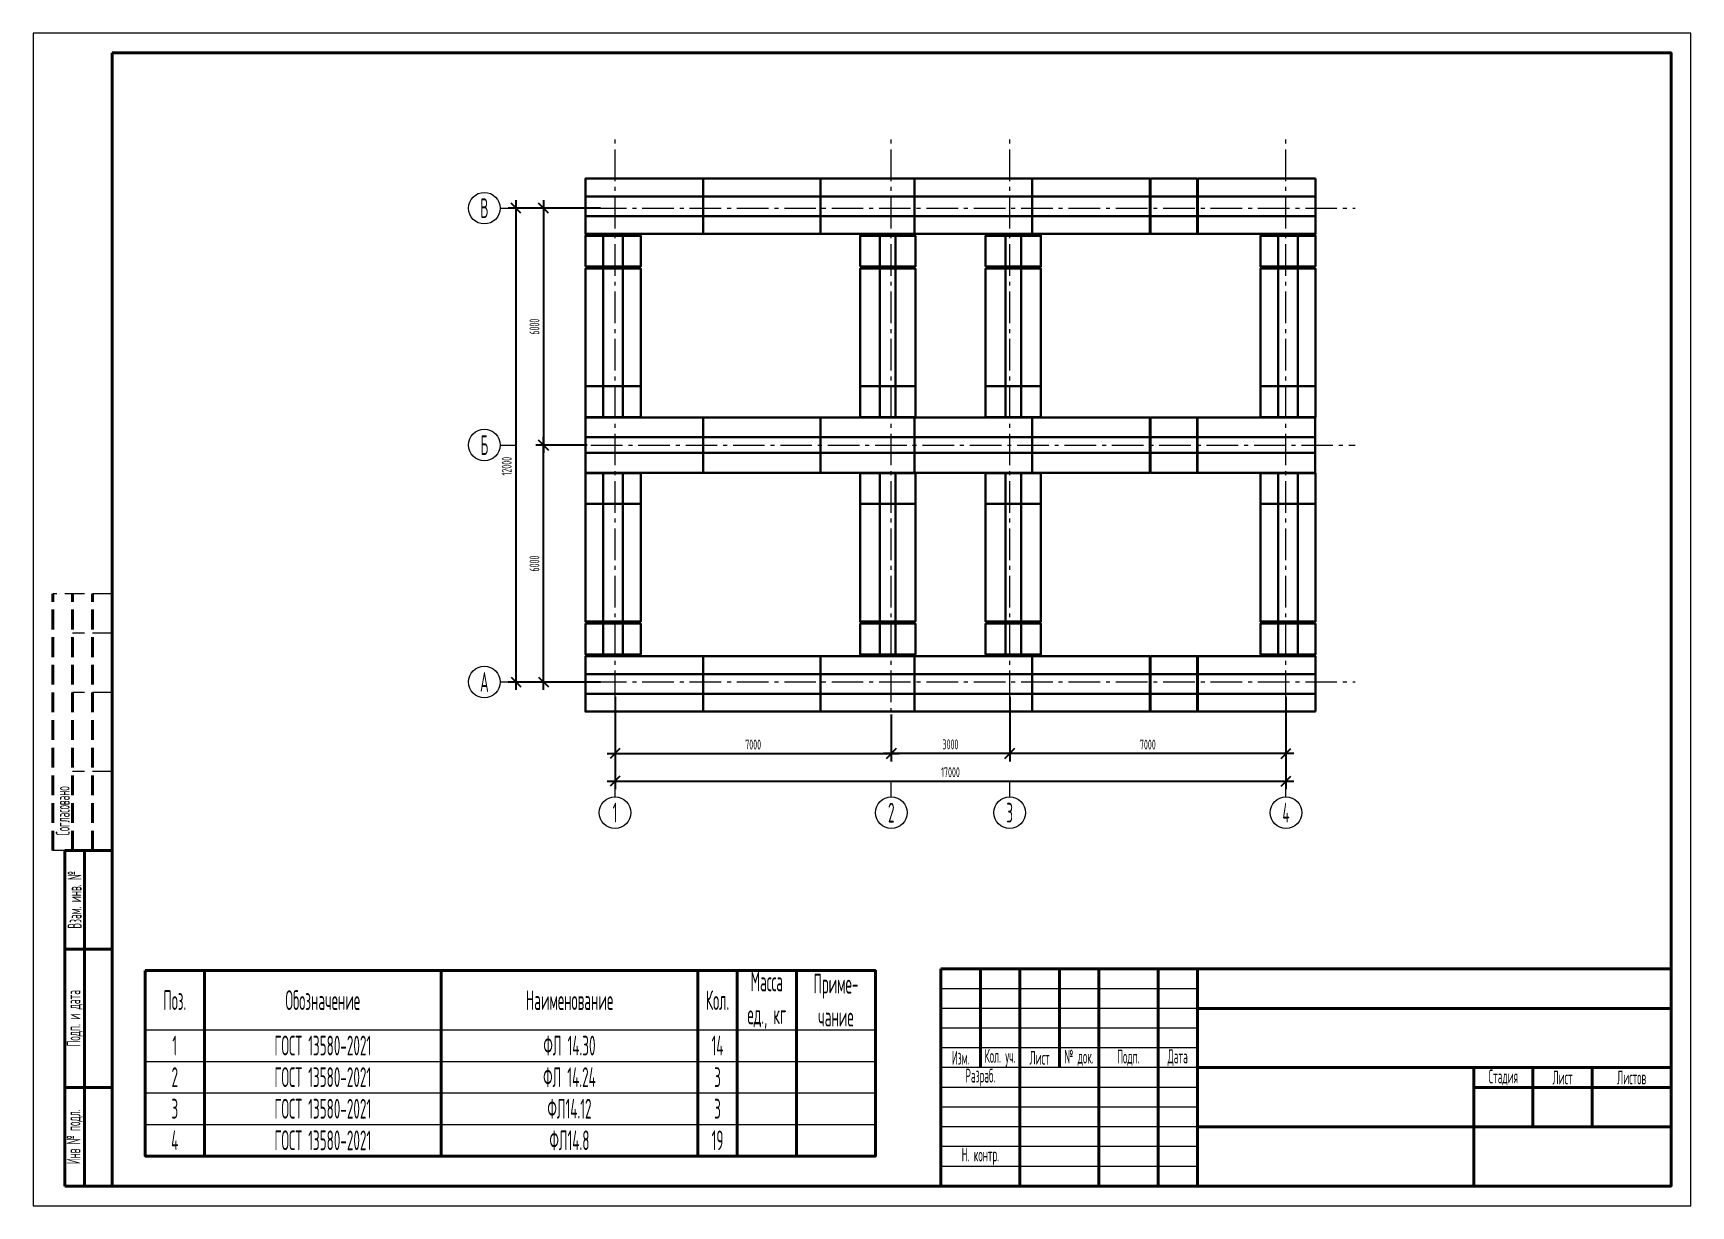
# Model space of a CAD drawing. Header units: millimetres. Extents: x -112328 to -70328, y 7725 to 37425.
import ezdxf

# ---------------------------------------------------------------- set-up
doc = ezdxf.new("R2010")
doc.units = ezdxf.units.MM
doc.linetypes.add('ГОСТ 2.303 4', pattern=[7, 5, -2, 0])
doc.linetypes.add('ГОСТ 2.303 6', pattern=[12, 8, -1.5, 1, -1.5])
for name, color, linetype, lineweight in [('лист', 7, 'Continuous', 5), ('оси', 1, 'ГОСТ 2.303 6', 5), ('размеры', 7, 'Continuous', 13), ('рамка', 7, 'Continuous', 40), ('фл', 7, 'Continuous', 30)]:
    doc.layers.add(name, color=color, linetype=linetype, lineweight=lineweight)
doc.styles.add('ГОСТ 2.304', font='CS_Gost2304.shx', dxfattribs={"width": 0.6})
doc.dimstyles.new('СПДС', dxfattribs={"dimscale": 100, "dimtxt": 2.5, "dimasz": 2.5, "dimexe": 2, "dimexo": 0.625, "dimgap": 1, "dimtad": 1, "dimdec": 0, "dimtxsty": 'ГОСТ 2.304', "dimblk": 'OBLIQUE', "dimblk1": 'OBLIQUE', "dimblk2": 'OBLIQUE', "dimcen": 2.5, "dimdle": 2, "dimadec": 0, "dimazin": 2, "dimtfac": 0.75, "dimtdec": 4, "dimtmove": 1, "dimatfit": 3, "dimfxl": 1, "dimtfill": 1, "dimtolj": 1, "dimarcsym": 1})

# ---------------------------------------------------------------- blocks, each defined once
blk = doc.blocks.new('_Oblique')
at = {"color": 0, "linetype": 'ByBlock', "lineweight": -2}
blk.add_line((-0.5, -0.5), (0.5, 0.5), dxfattribs=at)
blk = doc.blocks.new('*D13')
at = {"layer": 'Defpoints', "color": 0, "ltscale": 100}
for p in [(-97896, 32992), (-99396, 26992), (-98232, 26992)]:
    blk.add_point(p, dxfattribs=at)
at = {"layer": 'размеры', "color": 0, "lineweight": -2, "ltscale": 100}
for p, q in [((-99396, 33192), (-99396, 26792)), ((-97958, 32992), (-99596, 32992)), ((-98295, 26992), (-99596, 26992))]:
    blk.add_line(p, q, dxfattribs=at)
at = {"layer": 'размеры', "color": 0, "lineweight": -2, "ltscale": 100, "xscale": 250, "yscale": 250, "zscale": 250}
for p, rotation in [((-99396, 32992), 90), ((-99396, 26992), 270)]:
    blk.add_blockref('_Oblique', p, dxfattribs=dict(at, rotation=rotation))
at = {"layer": 'размеры', "color": 0, "ltscale": 100, "insert": (-99628, 29992), "char_height": 250, "attachment_point": 5, "rotation": 90, "style": 'ГОСТ 2.304', "bg_fill": 3, "box_fill_scale": 1.1, "bg_fill_color": 256, "bg_fill_true_color": 13158600, "bg_fill_transparency": 0}
blk.add_mtext('\\A1;6000', dxfattribs=at)
blk = doc.blocks.new('*D14')
at = {"layer": 'Defpoints', "color": 0, "ltscale": 100}
for p in [(-99396, 26992), (-98232, 26992), (-97896, 20992)]:
    blk.add_point(p, dxfattribs=at)
at = {"layer": 'размеры', "color": 0, "lineweight": -2, "ltscale": 100}
for p, q in [((-98295, 26992), (-99596, 26992)), ((-99396, 20792), (-99396, 27192)), ((-97958, 20992), (-99596, 20992))]:
    blk.add_line(p, q, dxfattribs=at)
at = {"layer": 'размеры', "color": 0, "lineweight": -2, "ltscale": 100, "xscale": 250, "yscale": 250, "zscale": 250}
for p, rotation in [((-99396, 26992), 90), ((-99396, 20992), 270)]:
    blk.add_blockref('_Oblique', p, dxfattribs=dict(at, rotation=rotation))
at = {"layer": 'размеры', "color": 0, "ltscale": 100, "insert": (-99628, 23992), "char_height": 250, "attachment_point": 5, "rotation": 90, "style": 'ГОСТ 2.304', "bg_fill": 3, "box_fill_scale": 1.1, "bg_fill_color": 256, "bg_fill_true_color": 13158600, "bg_fill_transparency": 0}
blk.add_mtext('\\A1;6000', dxfattribs=at)
blk = doc.blocks.new('*D18')
at = {"layer": 'Defpoints', "color": 0, "ltscale": 100}
for p in [(-99396, 32992), (-100096, 20992), (-99396, 20992)]:
    blk.add_point(p, dxfattribs=at)
at = {"layer": 'размеры', "color": 0, "lineweight": -2, "ltscale": 100}
for p, q in [((-100096, 33192), (-100096, 20792)), ((-99458, 32992), (-100296, 32992)), ((-99458, 20992), (-100296, 20992))]:
    blk.add_line(p, q, dxfattribs=at)
at = {"layer": 'размеры', "color": 0, "lineweight": -2, "ltscale": 100, "xscale": 250, "yscale": 250, "zscale": 250}
for p, rotation in [((-100096, 32992), 90), ((-100096, 20992), 270)]:
    blk.add_blockref('_Oblique', p, dxfattribs=dict(at, rotation=rotation))
at = {"layer": 'размеры', "color": 0, "ltscale": 100, "insert": (-100330, 26458), "char_height": 250, "attachment_point": 5, "rotation": 90, "style": 'ГОСТ 2.304', "bg_fill": 3, "box_fill_scale": 1.1, "bg_fill_color": 256, "bg_fill_true_color": 13158600, "bg_fill_transparency": 0}
blk.add_mtext('\\A1;12000', dxfattribs=at)
blk = doc.blocks.new('*D22')
at = {"layer": 'Defpoints', "color": 0, "ltscale": 100}
for p in [(-97586, 20682), (-90586, 20231), (-90586, 19182)]:
    blk.add_point(p, dxfattribs=at)
at = {"layer": 'размеры', "color": 0, "lineweight": -2, "ltscale": 100}
for p, q in [((-97586, 20620), (-97586, 18982)), ((-90586, 20168), (-90586, 18982)), ((-97786, 19182), (-90386, 19182))]:
    blk.add_line(p, q, dxfattribs=at)
at = {"layer": 'размеры', "color": 0, "lineweight": -2, "ltscale": 100, "xscale": 250, "yscale": 250, "zscale": 250, "rotation": 180}
blk.add_blockref('_Oblique', (-97586, 19182), dxfattribs=at)
at = {"layer": 'размеры', "color": 0, "lineweight": -2, "ltscale": 100, "xscale": 250, "yscale": 250, "zscale": 250}
blk.add_blockref('_Oblique', (-90586, 19182), dxfattribs=at)
at = {"layer": 'размеры', "color": 0, "ltscale": 100, "insert": (-94086, 19407), "char_height": 250, "attachment_point": 5, "style": 'ГОСТ 2.304', "bg_fill": 3, "box_fill_scale": 1.1, "bg_fill_color": 256, "bg_fill_true_color": 13158600, "bg_fill_transparency": 0}
blk.add_mtext('\\A1;7000', dxfattribs=at)
blk = doc.blocks.new('*D23')
at = {"layer": 'Defpoints', "color": 0, "ltscale": 100}
for p in [(-87586, 20682), (-90586, 20231), (-90586, 19182)]:
    blk.add_point(p, dxfattribs=at)
at = {"layer": 'размеры', "color": 0, "lineweight": -2, "ltscale": 100}
for p, q in [((-87586, 20620), (-87586, 18982)), ((-90586, 20168), (-90586, 18982)), ((-87386, 19182), (-90786, 19182))]:
    blk.add_line(p, q, dxfattribs=at)
at = {"layer": 'размеры', "color": 0, "lineweight": -2, "ltscale": 100, "xscale": 250, "yscale": 250, "zscale": 250, "rotation": 180}
blk.add_blockref('_Oblique', (-90586, 19182), dxfattribs=at)
at = {"layer": 'размеры', "color": 0, "lineweight": -2, "ltscale": 100, "xscale": 250, "yscale": 250, "zscale": 250}
blk.add_blockref('_Oblique', (-87586, 19182), dxfattribs=at)
at = {"layer": 'размеры', "color": 0, "ltscale": 100, "insert": (-89086, 19413), "char_height": 250, "attachment_point": 5, "style": 'ГОСТ 2.304', "bg_fill": 3, "box_fill_scale": 1.1, "bg_fill_color": 256, "bg_fill_true_color": 13158600, "bg_fill_transparency": 0}
blk.add_mtext('\\A1;3000', dxfattribs=at)
blk = doc.blocks.new('*D24')
at = {"layer": 'Defpoints', "color": 0, "ltscale": 100}
for p in [(-87586, 20682), (-80586, 20682), (-87586, 19182)]:
    blk.add_point(p, dxfattribs=at)
at = {"layer": 'размеры', "color": 0, "lineweight": -2, "ltscale": 100}
for p, q in [((-87586, 20620), (-87586, 18982)), ((-80586, 20620), (-80586, 18982)), ((-80386, 19182), (-87786, 19182))]:
    blk.add_line(p, q, dxfattribs=at)
at = {"layer": 'размеры', "color": 0, "lineweight": -2, "ltscale": 100, "xscale": 250, "yscale": 250, "zscale": 250, "rotation": 180}
blk.add_blockref('_Oblique', (-87586, 19182), dxfattribs=at)
at = {"layer": 'размеры', "color": 0, "lineweight": -2, "ltscale": 100, "xscale": 250, "yscale": 250, "zscale": 250}
blk.add_blockref('_Oblique', (-80586, 19182), dxfattribs=at)
at = {"layer": 'размеры', "color": 0, "ltscale": 100, "insert": (-84086, 19407), "char_height": 250, "attachment_point": 5, "style": 'ГОСТ 2.304', "bg_fill": 3, "box_fill_scale": 1.1, "bg_fill_color": 256, "bg_fill_true_color": 13158600, "bg_fill_transparency": 0}
blk.add_mtext('\\A1;7000', dxfattribs=at)
blk = doc.blocks.new('*D28')
at = {"layer": 'Defpoints', "color": 0, "ltscale": 100}
for p in [(-97586, 19182), (-80586, 19182), (-80586, 18482)]:
    blk.add_point(p, dxfattribs=at)
at = {"layer": 'размеры', "color": 0, "lineweight": -2, "ltscale": 100}
for p, q in [((-97586, 19120), (-97586, 18282)), ((-80586, 19120), (-80586, 18282)), ((-97786, 18482), (-80386, 18482))]:
    blk.add_line(p, q, dxfattribs=at)
at = {"layer": 'размеры', "color": 0, "lineweight": -2, "ltscale": 100, "xscale": 250, "yscale": 250, "zscale": 250, "rotation": 180}
blk.add_blockref('_Oblique', (-97586, 18482), dxfattribs=at)
at = {"layer": 'размеры', "color": 0, "lineweight": -2, "ltscale": 100, "xscale": 250, "yscale": 250, "zscale": 250}
blk.add_blockref('_Oblique', (-80586, 18482), dxfattribs=at)
at = {"layer": 'размеры', "color": 0, "ltscale": 100, "insert": (-89086, 18707), "char_height": 250, "attachment_point": 5, "style": 'ГОСТ 2.304', "bg_fill": 3, "box_fill_scale": 1.1, "bg_fill_color": 256, "bg_fill_true_color": 13158600, "bg_fill_transparency": 0}
blk.add_mtext('\\A1;17000', dxfattribs=at)

msp = doc.modelspace()

# ---------------------------------------------------------------- linework, layer by layer
at = {"layer": 'лист', "ltscale": 100}
for p, q in [((-82828.3, 13225), (-89328.3, 13225)), ((-82828.3, 12725), (-89328.3, 12725)), ((-82828.3, 12225), (-89328.3, 12225)), ((-82828.3, 11725), (-89328.3, 11725)), ((-82828.3, 11225), (-89328.3, 11225)), ((-82828.3, 10725), (-89328.3, 10725)), ((-82828.3, 10225), (-89328.3, 10225)), ((-82828.3, 9225), (-89328.3, 9225)), ((-82828.3, 8725), (-89328.3, 8725))]:
    msp.add_line(p, q, dxfattribs=at)
at = {"layer": 'лист', "linetype": 'ГОСТ 2.303 4', "ltscale": 100}
for points in [[(-110328.3, 23225), (-111828.3, 23225)], [(-110328.3, 22225), (-111328.3, 22225)], [(-110328.3, 20725), (-111328.3, 20725)], [(-110328.3, 18725), (-111328.3, 18725)], [(-111528.3, 16725), (-111828.3, 16725)]]:
    msp.add_lwpolyline(points, dxfattribs=at)
at = {"layer": 'лист', "ltscale": 100}
msp.add_lwpolyline([(-82828.3, 9725), (-89328.3, 9725)], dxfattribs=at)
at = {"layer": 'оси', "ltscale": 100}
for points in [[(-97585.8, 19280.2), (-97585.8, 34742.4)], [(-90585.8, 19280.2), (-90585.8, 34742.4)], [(-87585.8, 19280.2), (-87585.8, 34742.4)], [(-80585.8, 19280.2), (-80585.8, 34742.4)], [(-100495.8, 32992.4), (-78835.8, 32992.4)], [(-99395.8, 26992.4), (-78835.8, 26992.4)], [(-100495.8, 20992.4), (-78835.8, 20992.4)]]:
    msp.add_lwpolyline(points, dxfattribs=at)
at = {"layer": 'размеры', "ltscale": 100}
for points in [[(-109489.9, 12184), (-90989.9, 12184)], [(-109489.9, 11384), (-90989.9, 11384)], [(-109489.9, 10584), (-90989.9, 10584)], [(-109489.9, 9784), (-90989.9, 9784)]]:
    msp.add_lwpolyline(points, dxfattribs=at)
at = {"layer": 'рамка', "ltscale": 100}
for p, q in [((-70828.3, 13725), (-89328.3, 13725)), ((-89328.3, 13725), (-89328.3, 8225)), ((-88328.3, 13725), (-88328.3, 11225)), ((-87328.3, 13725), (-87328.3, 8225)), ((-86328.3, 13725), (-86328.3, 11225)), ((-85328.3, 13725), (-85328.3, 8225)), ((-83828.3, 13725), (-83828.3, 8225)), ((-82828.3, 13725), (-82828.3, 8225)), ((-75828.3, 11225), (-75828.3, 8225)), ((-74328.3, 11225), (-74328.3, 9725)), ((-72828.3, 11225), (-72828.3, 9725)), ((-70828.3, 10725), (-75828.3, 10725)), ((-70828.3, 9725), (-82828.3, 9725))]:
    msp.add_line(p, q, dxfattribs=at)
for points in [[(-110328.3, 8225), (-110328.3, 36925)], [(-111528.3, 8225), (-111528.3, 16725)], [(-110328.3, 16725), (-111528.3, 16725)], [(-111028.3, 8225), (-111028.3, 16725)], [(-110328.3, 14225), (-111528.3, 14225)], [(-109489.9, 13684), (-109489.9, 12184), (-109489.9, 11384), (-109489.9, 10584), (-109489.9, 9784), (-109489.9, 8984), (-107989.9, 8984), (-101989.9, 8984), (-95489.9, 8984), (-94489.9, 8984), (-92989.9, 8984), (-90989.9, 8984), (-90989.9, 13684), (-109489.9, 13684)], [(-107989.9, 8984), (-107989.9, 13684)], [(-101989.9, 8984), (-101989.9, 13684)], [(-95489.9, 8984), (-95489.9, 13684)], [(-94489.9, 8984), (-94489.9, 13684)], [(-92989.9, 8984), (-92989.9, 13684)], [(-82828.3, 12725), (-70828.3, 12725)], [(-82828.3, 11225), (-70828.3, 11225)], [(-110328.3, 10725), (-111528.3, 10725)], [(-110328.3, 8225), (-111528.3, 8225)]]:
    msp.add_lwpolyline(points, dxfattribs=at)
at = {"layer": 'рамка', "linetype": 'ГОСТ 2.303 4', "ltscale": 100}
for points in [[(-111828.3, 16725), (-111828.3, 23225)], [(-111328.3, 16725), (-111328.3, 23225)], [(-110828.3, 16725), (-110828.3, 23225)]]:
    msp.add_lwpolyline(points, dxfattribs=at)
at = {"layer": 'фл', "ltscale": 100}
for points in [[(-92375.8, 33742.4), (-92375.8, 32342.4), (-95355.8, 32342.4), (-95355.8, 33742.4)], [(-89995.8, 33742.4), (-89995.8, 32342.4), (-92375.8, 32342.4), (-92375.8, 33742.4)], [(-87015.8, 33742.4), (-87015.8, 32342.4), (-89995.8, 32342.4), (-89995.8, 33742.4)], [(-84035.8, 33742.4), (-84035.8, 32342.4), (-87015.8, 32342.4), (-87015.8, 33742.4)], [(-82835.8, 33742.4), (-82835.8, 32342.4), (-84015.8, 32342.4), (-84015.8, 33742.4)], [(-79835.8, 33742.4), (-79835.8, 32342.4), (-82815.8, 32342.4), (-82815.8, 33742.4)], [(-95355.8, 33292.4), (-95355.8, 32792.4), (-92375.8, 32792.4), (-92375.8, 33292.4)], [(-92375.8, 33292.4), (-92375.8, 32792.4), (-89995.8, 32792.4), (-89995.8, 33292.4)], [(-89995.8, 33292.4), (-89995.8, 32792.4), (-87015.8, 32792.4), (-87015.8, 33292.4)], [(-87015.8, 33292.4), (-87015.8, 32792.4), (-84035.8, 32792.4), (-84035.8, 33292.4)], [(-84015.8, 33292.4), (-84015.8, 32792.4), (-82835.8, 32792.4), (-82835.8, 33292.4)], [(-82815.8, 33292.4), (-82815.8, 32792.4), (-79835.8, 32792.4), (-79835.8, 33292.4)], [(-91375.8, 31512.4), (-89975.8, 31512.4), (-89975.8, 32292.4), (-91375.8, 32292.4)], [(-90875.8, 32292.4), (-90475.8, 32292.4), (-90475.8, 31512.4), (-90875.8, 31512.4)], [(-88195.8, 31512.4), (-86795.8, 31512.4), (-86795.8, 32292.4), (-88195.8, 32292.4)], [(-87695.8, 32292.4), (-87295.8, 32292.4), (-87295.8, 31512.4), (-87695.8, 31512.4)], [(-79835.8, 31512.4), (-81235.8, 31512.4), (-81235.8, 32292.4), (-79835.8, 32292.4)], [(-80285.8, 32292.4), (-80785.8, 32292.4), (-80785.8, 31512.4), (-80285.8, 31512.4)], [(-91375.8, 28482.4), (-89975.8, 28482.4), (-89975.8, 31462.4), (-91375.8, 31462.4)], [(-90875.8, 31462.4), (-90475.8, 31462.4), (-90475.8, 28482.4), (-90875.8, 28482.4)], [(-88195.8, 28482.4), (-86795.8, 28482.4), (-86795.8, 31462.4), (-88195.8, 31462.4)], [(-87695.8, 31462.4), (-87295.8, 31462.4), (-87295.8, 28482.4), (-87695.8, 28482.4)], [(-79835.8, 28482.4), (-81235.8, 28482.4), (-81235.8, 31462.4), (-79835.8, 31462.4)], [(-80285.8, 31462.4), (-80785.8, 31462.4), (-80785.8, 28482.4), (-80285.8, 28482.4)], [(-91375.8, 27702.4), (-89975.8, 27702.4), (-89975.8, 28482.4), (-91375.8, 28482.4)], [(-90875.8, 28482.4), (-90475.8, 28482.4), (-90475.8, 27702.4), (-90875.8, 27702.4)], [(-88195.8, 27702.4), (-86795.8, 27702.4), (-86795.8, 28482.4), (-88195.8, 28482.4)], [(-87695.8, 28482.4), (-87295.8, 28482.4), (-87295.8, 27702.4), (-87695.8, 27702.4)], [(-79835.8, 27702.4), (-81235.8, 27702.4), (-81235.8, 28482.4), (-79835.8, 28482.4)], [(-80285.8, 28482.4), (-80785.8, 28482.4), (-80785.8, 27702.4), (-80285.8, 27702.4)], [(-92375.8, 27692.4), (-92375.8, 26292.4), (-95355.8, 26292.4), (-95355.8, 27692.4)], [(-89995.8, 27692.4), (-89995.8, 26292.4), (-92375.8, 26292.4), (-92375.8, 27692.4)], [(-87015.8, 27692.4), (-87015.8, 26292.4), (-89995.8, 26292.4), (-89995.8, 27692.4)], [(-84035.8, 27692.4), (-84035.8, 26292.4), (-87015.8, 26292.4), (-87015.8, 27692.4)], [(-82835.8, 27692.4), (-82835.8, 26292.4), (-84015.8, 26292.4), (-84015.8, 27692.4)], [(-79845.8, 27692.4), (-79845.8, 26292.4), (-82825.8, 26292.4), (-82825.8, 27692.4)], [(-95355.8, 27192.4), (-95355.8, 26792.4), (-92375.8, 26792.4), (-92375.8, 27192.4)], [(-92375.8, 27192.4), (-92375.8, 26792.4), (-89995.8, 26792.4), (-89995.8, 27192.4)], [(-89995.8, 27192.4), (-89995.8, 26792.4), (-87015.8, 26792.4), (-87015.8, 27192.4)], [(-87015.8, 27192.4), (-87015.8, 26792.4), (-84035.8, 26792.4), (-84035.8, 27192.4)], [(-84015.8, 27192.4), (-84015.8, 26792.4), (-82835.8, 26792.4), (-82835.8, 27192.4)], [(-82825.8, 27192.4), (-82825.8, 26792.4), (-79845.8, 26792.4), (-79845.8, 27192.4)], [(-91375.8, 26282.4), (-89975.8, 26282.4), (-89975.8, 25502.4), (-91375.8, 25502.4)], [(-90875.8, 25502.4), (-90475.8, 25502.4), (-90475.8, 26282.4), (-90875.8, 26282.4)], [(-88195.8, 26282.4), (-86795.8, 26282.4), (-86795.8, 25502.4), (-88195.8, 25502.4)], [(-87695.8, 25502.4), (-87295.8, 25502.4), (-87295.8, 26282.4), (-87695.8, 26282.4)], [(-79835.8, 26282.4), (-81235.8, 26282.4), (-81235.8, 25502.4), (-79835.8, 25502.4)], [(-80285.8, 25502.4), (-80785.8, 25502.4), (-80785.8, 26282.4), (-80285.8, 26282.4)], [(-91375.8, 25502.4), (-89975.8, 25502.4), (-89975.8, 22522.4), (-91375.8, 22522.4)], [(-90875.8, 22522.4), (-90475.8, 22522.4), (-90475.8, 25502.4), (-90875.8, 25502.4)], [(-88195.8, 25502.4), (-86795.8, 25502.4), (-86795.8, 22522.4), (-88195.8, 22522.4)], [(-87695.8, 22522.4), (-87295.8, 22522.4), (-87295.8, 25502.4), (-87695.8, 25502.4)], [(-79835.8, 25502.4), (-81235.8, 25502.4), (-81235.8, 22522.4), (-79835.8, 22522.4)], [(-80285.8, 22522.4), (-80785.8, 22522.4), (-80785.8, 25502.4), (-80285.8, 25502.4)], [(-91375.8, 22472.4), (-89975.8, 22472.4), (-89975.8, 21692.4), (-91375.8, 21692.4)], [(-90875.8, 21692.4), (-90475.8, 21692.4), (-90475.8, 22472.4), (-90875.8, 22472.4)], [(-88195.8, 22472.4), (-86795.8, 22472.4), (-86795.8, 21692.4), (-88195.8, 21692.4)], [(-87695.8, 21692.4), (-87295.8, 21692.4), (-87295.8, 22472.4), (-87695.8, 22472.4)], [(-79835.8, 22472.4), (-81235.8, 22472.4), (-81235.8, 21692.4), (-79835.8, 21692.4)], [(-80285.8, 21692.4), (-80785.8, 21692.4), (-80785.8, 22472.4), (-80285.8, 22472.4)]]:
    msp.add_lwpolyline(points, close=True, dxfattribs=at)

# ---------------------------------------------------------------- texts
at = {"layer": 'лист', "ltscale": 100, "char_height": 350, "attachment_point": 5, "rotation": 90, "style": 'ГОСТ 2.304'}
for s, insert, width in [('Согласовано', (-111578.3, 17725), 2000), ('Взам. инв. №', (-111278.3, 15475), 2500), ('Подп. и дата', (-111278.3, 12475), 3500), ('Инв № подл.', (-111278.3, 9475), 2500)]:
    msp.add_mtext(s, dxfattribs=dict(at, insert=insert, width=width))
at = {"layer": 'лист', "ltscale": 100, "attachment_point": 5, "style": 'ГОСТ 2.304'}
for s, insert, char_height, width in [('Масса\\Pед., кг', (-93739.9, 12934), 500, 1500), ('Приме-\\Pчание', (-91989.9, 12934), 500, 2000), ('Поз.', (-108739.9, 12934), 500, 1500), ('Обозначение', (-104989.9, 12934), 500, 6000), ('Наименование', (-98739.9, 12934), 500, 6500), ('Кол.', (-94989.9, 12934), 500, 1000), ('1', (-108739.9, 11784), 500, 1500), ('ГОСТ 13580-2021', (-104989.9, 11784), 500, 6000), ('ФЛ 14.30', (-98739.9, 11784), 500, 6500), ('14', (-94989.9, 11784), 500, 1000), ('Изм.', (-88828.3, 11475), 350, 1000), ('Кол. уч.', (-87828.3, 11475), 350, 1000), ('Лист', (-86828.3, 11475), 350, 1000), ('№ док.', (-85828.3, 11475), 350, 1000), ('Подп.', (-84578.3, 11475), 350, 1500), ('Дата', (-83328.3, 11475), 350, 1000), ('2', (-108739.9, 10984), 500, 1500), ('ГОСТ 13580-2021', (-104989.9, 10984), 500, 6000), ('ФЛ 14.24', (-98739.9, 10984), 500, 6500), ('3', (-94989.9, 10984), 500, 1000), ('Разраб.', (-88328.3, 10975), 350, 2000), ('Стадия', (-75078.3, 10975), 350, 1500), ('Лист', (-73578.3, 10975), 350, 1500), ('Листов', (-71828.3, 10975), 350, 2000), ('3', (-108739.9, 10184), 500, 1500), ('ГОСТ 13580-2021', (-104989.9, 10184), 500, 6000), ('ФЛ14.12', (-98739.9, 10184), 500, 6500), ('3', (-94989.9, 10184), 500, 1000), ('4', (-108739.9, 9384), 500, 1500), ('ГОСТ 13580-2021', (-104989.9, 9384), 500, 6000), ('ФЛ14.8', (-98739.9, 9384), 500, 6500), ('19', (-94989.9, 9384), 500, 1000), ('Н. контр.', (-88328.3, 8975), 350, 2000)]:
    msp.add_mtext(s, dxfattribs=dict(at, insert=insert, char_height=char_height, width=width))
at = {"layer": 'размеры', "ltscale": 100, "char_height": 500, "width": 624.5, "attachment_point": 5, "style": 'ГОСТ 2.304'}
for s, insert in [('В', (-100895.8, 32992.4)), ('Б', (-100895.8, 26992.4)), ('А', (-100895.8, 20992.4)), ('1', (-97585.8, 17682.4)), ('2', (-90585.8, 17682.4)), ('3', (-87585.8, 17682.4)), ('4', (-80585.8, 17682.4))]:
    msp.add_mtext(s, dxfattribs=dict(at, insert=insert))

# ---------------------------------------------------------------- next in the draw order: dimensions: what is measured, and where the dimension line sits
at = {"layer": 'размеры', "ltscale": 100}
dim = msp.add_linear_dim(base=(-99395.8, 26992.4), p1=(-97895.8, 32992.4), p2=(-98232.1, 26992.4), angle=90, dimstyle='СПДС', dxfattribs=at)
dim.commit()
dim.dimension.update_dxf_attribs({"geometry": '*D13', "text_midpoint": (-99628, 29992.4)})

# ---------------------------------------------------------------- next in the draw order: linework, layer by layer
at = {"layer": 'фл', "ltscale": 100}
for points in [[(-95355.8, 33742.4), (-95355.8, 32342.4), (-98335.8, 32342.4), (-98335.8, 33742.4)], [(-98335.8, 33292.4), (-98335.8, 32792.4), (-95355.8, 32792.4), (-95355.8, 33292.4)], [(-98335.8, 31512.4), (-96935.8, 31512.4), (-96935.8, 32292.4), (-98335.8, 32292.4)], [(-97885.8, 32292.4), (-97385.8, 32292.4), (-97385.8, 31512.4), (-97885.8, 31512.4)], [(-98335.8, 28482.4), (-96935.8, 28482.4), (-96935.8, 31462.4), (-98335.8, 31462.4)], [(-97885.8, 31462.4), (-97385.8, 31462.4), (-97385.8, 28482.4), (-97885.8, 28482.4)], [(-98335.8, 27702.4), (-96935.8, 27702.4), (-96935.8, 28482.4), (-98335.8, 28482.4)], [(-97885.8, 28482.4), (-97385.8, 28482.4), (-97385.8, 27702.4), (-97885.8, 27702.4)]]:
    msp.add_lwpolyline(points, close=True, dxfattribs=at)

# ---------------------------------------------------------------- next in the draw order: dimensions: what is measured, and where the dimension line sits
at = {"layer": 'размеры', "ltscale": 100}
dim = msp.add_linear_dim(base=(-99395.8, 26992.4), p1=(-97895.8, 20992.4), p2=(-98232.1, 26992.4), angle=90, dimstyle='СПДС', dxfattribs=at)
dim.commit()
dim.dimension.update_dxf_attribs({"geometry": '*D14', "text_midpoint": (-99628, 23992.4)})

# ---------------------------------------------------------------- next in the draw order: linework, layer by layer
at = {"layer": 'фл', "ltscale": 100}
for points in [[(-95355.8, 27692.4), (-95355.8, 26292.4), (-98335.8, 26292.4), (-98335.8, 27692.4)], [(-98335.8, 27192.4), (-98335.8, 26792.4), (-95355.8, 26792.4), (-95355.8, 27192.4)], [(-98335.8, 26282.4), (-96935.8, 26282.4), (-96935.8, 25502.4), (-98335.8, 25502.4)], [(-97885.8, 25502.4), (-97385.8, 25502.4), (-97385.8, 26282.4), (-97885.8, 26282.4)], [(-98335.8, 25502.4), (-96935.8, 25502.4), (-96935.8, 22522.4), (-98335.8, 22522.4)], [(-97885.8, 22522.4), (-97385.8, 22522.4), (-97385.8, 25502.4), (-97885.8, 25502.4)], [(-98335.8, 22472.4), (-96935.8, 22472.4), (-96935.8, 21692.4), (-98335.8, 21692.4)], [(-97885.8, 21692.4), (-97385.8, 21692.4), (-97385.8, 22472.4), (-97885.8, 22472.4)]]:
    msp.add_lwpolyline(points, close=True, dxfattribs=at)

# ---------------------------------------------------------------- next in the draw order: dimensions: what is measured, and where the dimension line sits
at = {"layer": 'размеры', "ltscale": 100}
dim = msp.add_linear_dim(base=(-100095.8, 20992.4), p1=(-99395.8, 32992.4), p2=(-99395.8, 20992.4), angle=90, dimstyle='СПДС', dxfattribs=at)
dim.commit()
dim.dimension.update_dxf_attribs({"geometry": '*D18', "text_midpoint": (-100095.8, 26457.7), "dimtype": 160})
dim = msp.add_linear_dim(base=(-90585.8, 19182.4), p1=(-97585.8, 20682.4), p2=(-90585.8, 20230.7), dimstyle='СПДС', dxfattribs=at)
dim.commit()
dim.dimension.update_dxf_attribs({"geometry": '*D22', "text_midpoint": (-94085.8, 19407.4)})

# ---------------------------------------------------------------- next in the draw order: linework, layer by layer
for points in [[(-100495.8, 32992.4), (-100295.8, 32992.4)], [(-100495.8, 26992.4), (-100095.8, 26992.4)], [(-100495.8, 20992.4), (-100295.8, 20992.4)]]:
    msp.add_lwpolyline(points, dxfattribs=at)
for centre in [(-100895.8, 32992.4), (-100895.8, 26992.4), (-100895.8, 20992.4)]:
    msp.add_circle(centre, 400, dxfattribs=at)
at = {"layer": 'фл', "ltscale": 100}
for points in [[(-95355.8, 20242.4), (-95355.8, 21642.4), (-98335.8, 21642.4), (-98335.8, 20242.4)], [(-92375.8, 20242.4), (-92375.8, 21642.4), (-95355.8, 21642.4), (-95355.8, 20242.4)], [(-98335.8, 20692.4), (-98335.8, 21192.4), (-95355.8, 21192.4), (-95355.8, 20692.4)], [(-95355.8, 20692.4), (-95355.8, 21192.4), (-92375.8, 21192.4), (-92375.8, 20692.4)]]:
    msp.add_lwpolyline(points, close=True, dxfattribs=at)

# ---------------------------------------------------------------- next in the draw order: dimensions: what is measured, and where the dimension line sits
at = {"layer": 'размеры', "ltscale": 100}
dim = msp.add_linear_dim(base=(-90585.8, 19182.4), p1=(-87585.8, 20682.4), p2=(-90585.8, 20230.7), dimstyle='СПДС', dxfattribs=at)
dim.commit()
dim.dimension.update_dxf_attribs({"geometry": '*D23', "text_midpoint": (-89085.8, 19412.5)})

# ---------------------------------------------------------------- next in the draw order: linework, layer by layer
at = {"layer": 'фл', "ltscale": 100}
for points in [[(-89995.8, 20242.4), (-89995.8, 21642.4), (-92375.8, 21642.4), (-92375.8, 20242.4)], [(-92375.8, 20692.4), (-92375.8, 21192.4), (-89995.8, 21192.4), (-89995.8, 20692.4)]]:
    msp.add_lwpolyline(points, close=True, dxfattribs=at)

# ---------------------------------------------------------------- next in the draw order: dimensions: what is measured, and where the dimension line sits
at = {"layer": 'размеры', "ltscale": 100}
dim = msp.add_linear_dim(base=(-87585.8, 19182.4), p1=(-80585.8, 20682.4), p2=(-87585.8, 20682.4), dimstyle='СПДС', dxfattribs=at)
dim.commit()
dim.dimension.update_dxf_attribs({"geometry": '*D24', "text_midpoint": (-84085.8, 19407.4)})

# ---------------------------------------------------------------- next in the draw order: linework, layer by layer
at = {"layer": 'фл', "ltscale": 100}
for points in [[(-87015.8, 20242.4), (-87015.8, 21642.4), (-89995.8, 21642.4), (-89995.8, 20242.4)], [(-84035.8, 20242.4), (-84035.8, 21642.4), (-87015.8, 21642.4), (-87015.8, 20242.4)], [(-82835.8, 20242.4), (-82835.8, 21642.4), (-84015.8, 21642.4), (-84015.8, 20242.4)], [(-79835.8, 20242.4), (-79835.8, 21642.4), (-82815.8, 21642.4), (-82815.8, 20242.4)], [(-89995.8, 20692.4), (-89995.8, 21192.4), (-87015.8, 21192.4), (-87015.8, 20692.4)], [(-87015.8, 20692.4), (-87015.8, 21192.4), (-84035.8, 21192.4), (-84035.8, 20692.4)], [(-84015.8, 20692.4), (-84015.8, 21192.4), (-82835.8, 21192.4), (-82835.8, 20692.4)], [(-82815.8, 20692.4), (-82815.8, 21192.4), (-79835.8, 21192.4), (-79835.8, 20692.4)]]:
    msp.add_lwpolyline(points, close=True, dxfattribs=at)

# ---------------------------------------------------------------- next in the draw order: dimensions: what is measured, and where the dimension line sits
at = {"layer": 'размеры', "ltscale": 100}
dim = msp.add_linear_dim(base=(-80585.8, 18482.4), p1=(-97585.8, 19182.4), p2=(-80585.8, 19182.4), dimstyle='СПДС', dxfattribs=at)
dim.commit()
dim.dimension.update_dxf_attribs({"geometry": '*D28', "text_midpoint": (-89085.8, 18707.4)})

# ---------------------------------------------------------------- next in the draw order: linework, layer by layer
at = {"layer": 'лист', "ltscale": 100}
msp.add_lwpolyline([(-70328.3, 37425), (-112328.3, 37425), (-112328.3, 7725), (-70328.3, 7725)], close=True, dxfattribs=at)
at = {"layer": 'размеры', "ltscale": 100}
for points in [[(-90585.8, 18082.4), (-90585.8, 18482.4)], [(-87585.8, 18082.4), (-87585.8, 18482.4)], [(-97585.8, 18082.4), (-97585.8, 18282.4)], [(-80585.8, 18082.4), (-80585.8, 18282.4)]]:
    msp.add_lwpolyline(points, dxfattribs=at)
for centre in [(-97585.8, 17682.4), (-90585.8, 17682.4), (-87585.8, 17682.4), (-80585.8, 17682.4)]:
    msp.add_circle(centre, 400, dxfattribs=at)
at = {"layer": 'рамка', "ltscale": 100}
msp.add_lwpolyline([(-110328.3, 8225), (-70828.3, 8225), (-70828.3, 36925), (-110328.3, 36925)], dxfattribs=at)

doc.saveas('drawing.dxf')
